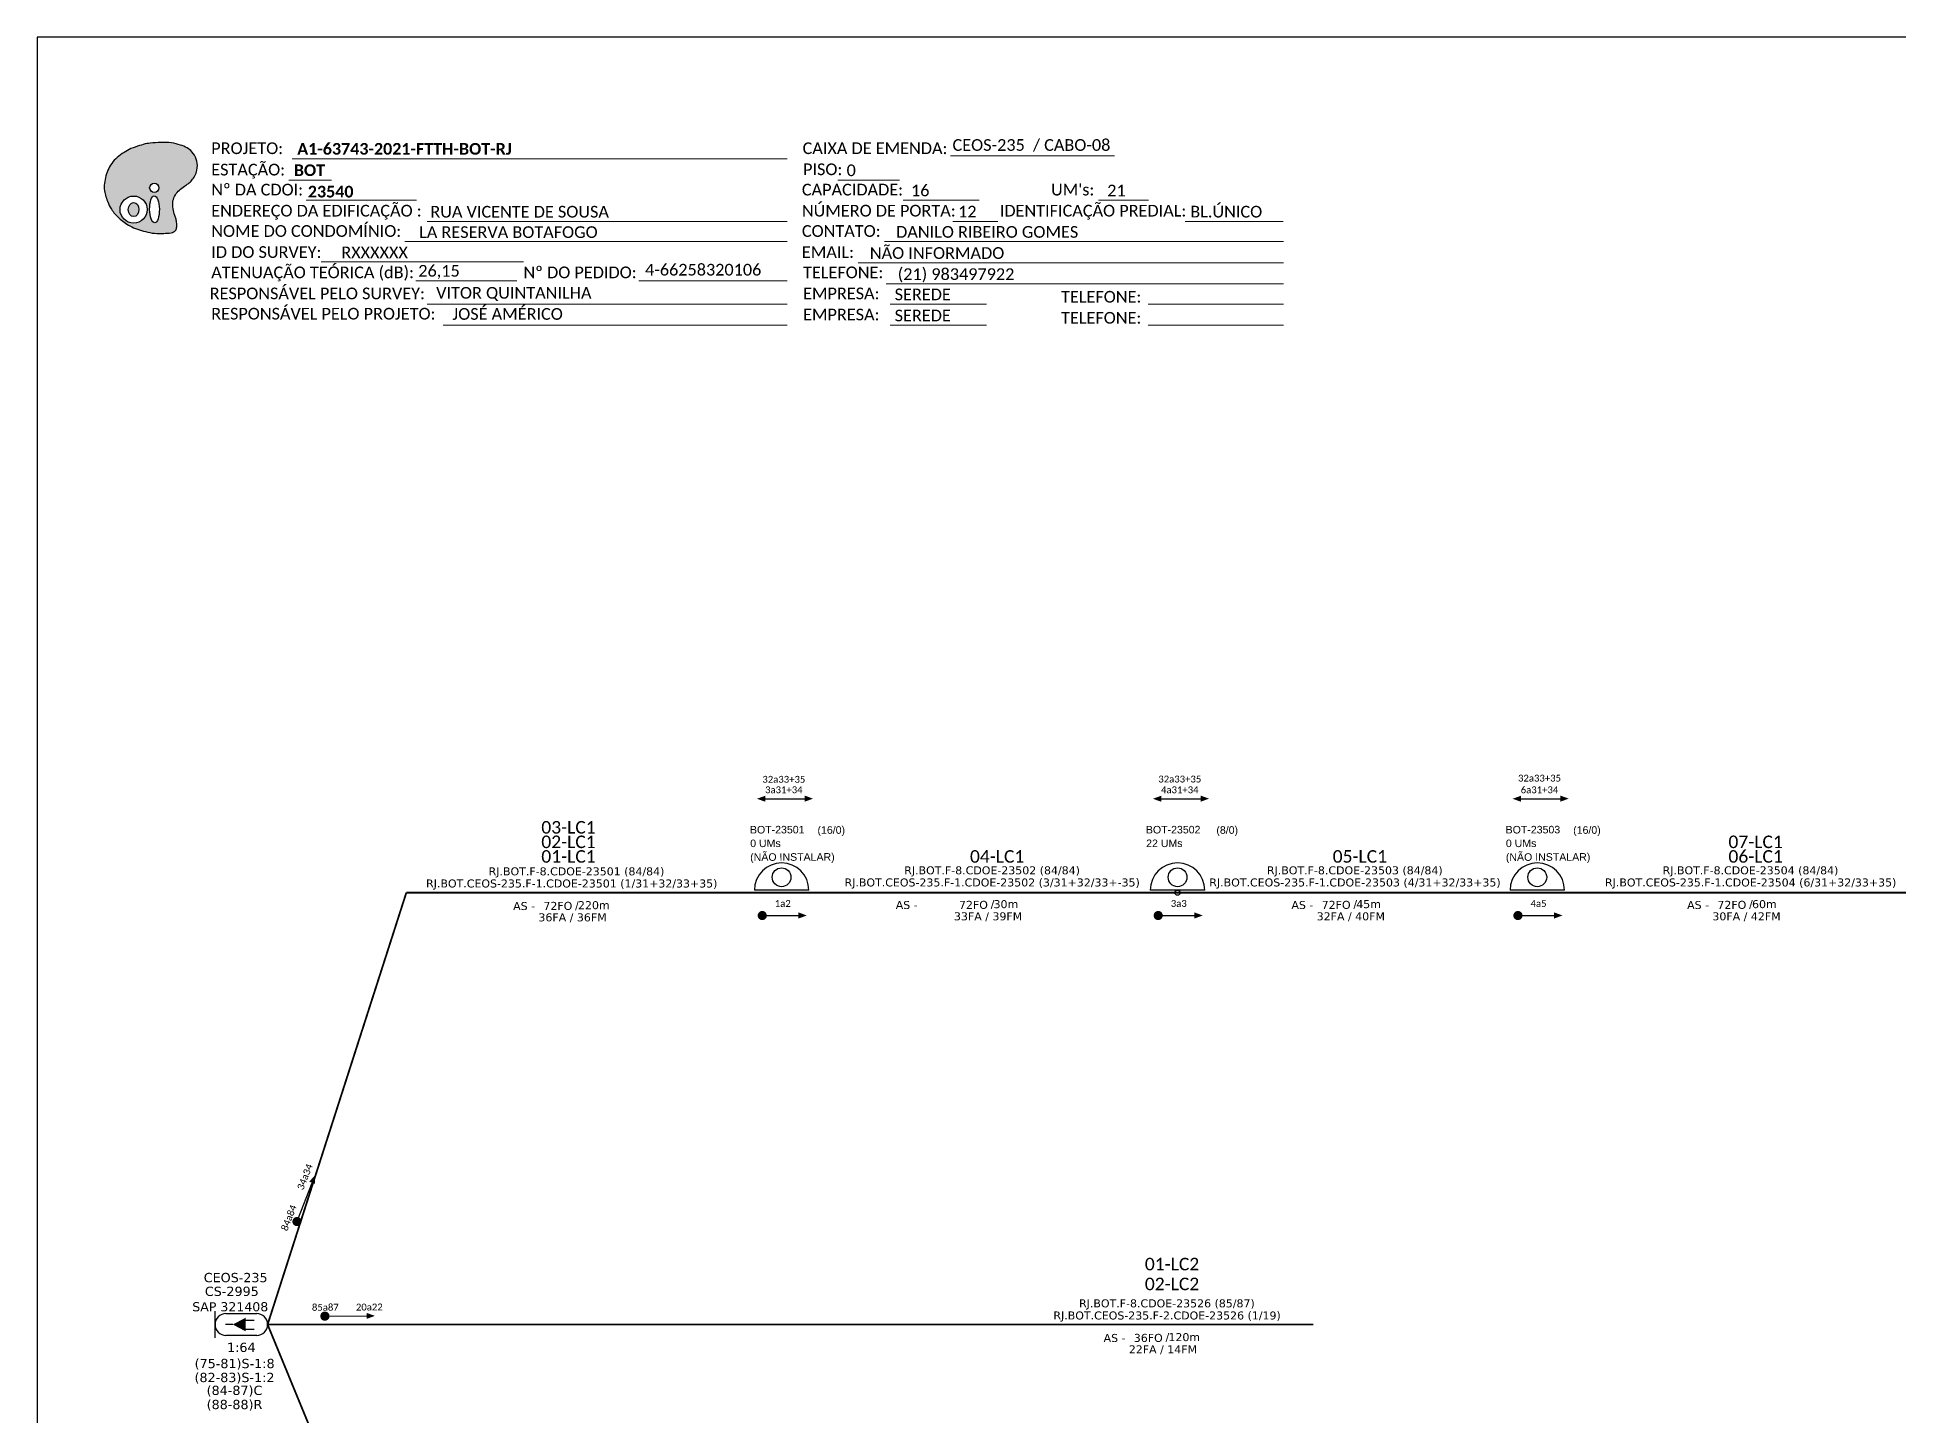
# Model space of a CAD drawing. Header units: metres. Extents: x -1286 to -445, y -500 to 94.
# Drawn here: x -1286.1 to -1000.4, y -117.4 to 94.2 of the extents above; entities that cross this region are included whole.
import ezdxf
from ezdxf.enums import TextEntityAlignment as Align

# ---------------------------------------------------------------- set-up
doc = ezdxf.new("R2010")
doc.units = ezdxf.units.M
doc.layers.add("20.0-LEGENDA DOS CDO'S", color=1, linetype='Continuous', lineweight=0)
doc.layers.add('40.1-ETIQUETAS', color=1, linetype='Continuous', lineweight=20)
for name, color, linetype in [('20.4-CEOS', 1, 'Continuous'), ('CAP a instalar', 1, 'Continuous'), ('CD de instalação futura', 8, 'Continuous'), ('label_cabos', 7, 'Continuous'), ('SETA', 7, 'Continuous')]:
    doc.layers.add(name, color=color, linetype=linetype)
doc.styles.add('ARIAL', font='arial.ttf')
doc.styles.add('siredit', font='verdana.ttf')
doc.styles.add('WMF-Calibri0', font='calibri.ttf')
doc.styles.add('WMF-Calibri1', font='calibrib.ttf')
doc.linetypes.add('FENCELINE1', pattern='A,0.25,-0.1,[133,ltypeshp.shx,S=0.1,R=0,X=-0.1,Y=0],-0.1,1', length=1.45)

# ---------------------------------------------------------------- blocks, each defined once
blk = doc.blocks.new('OI')
h = blk.add_hatch(color=40)
edge = h.paths.add_edge_path()
edge.add_spline(control_points=[(4.35, -0.67), (3.92, -0.99), (3.26, -1.5), (2.81, -2.59), (2.9, -3.5), (3.06, -4.27), (3.31, -4.85), (3.37, -5.39), (3.4, -5.88), (3.2, -6.4), (2.54, -6.61), (1.65, -6.63), (0.55, -6.67), (-0.56, -6.42), (-1.61, -6.14), (-2.77, -5.61), (-3.92, -4.77), (-4.89, -3.7), (-5.34, -2.65), (-5.6, -1.94), (-5.85, -0.96), (-5.71, 0.47), (-5.1, 2.02), (-4.14, 3.02), (-3.3, 3.61), (-2.37, 4.16), (-1.36, 4.44), (-0.56, 4.7), (0.79, 4.85), (2.24, 4.97), (3.79, 4.57), (4.67, 4.21), (5.44, 3.65), (5.76, 2.99), (6.03, 2.21), (6.01, 1.46), (5.72, 0.64), (5.31, 0.08), (4.88, -0.38), (4.51, -0.55), (4.35, -0.67)], knot_values=[0, 0, 0, 0, 1.60434, 2.417191, 3.427595, 4.282808, 4.776746, 5.304182, 5.888771, 6.258406, 6.858137, 7.79129, 8.986195, 10.124242, 11.187857, 12.242908, 13.953784, 15.414161, 16.515391, 17.349188, 17.675853, 19.552021, 21.515531, 22.568638, 23.63245, 24.621084, 25.782718, 26.745347, 27.142653, 29.870543, 31.004649, 31.921532, 32.709589, 33.801391, 34.042471, 35.192333, 35.971461, 36.628871, 37.254359, 37.836911, 37.836911, 37.836911, 37.836911], degree=3, periodic=0)
h.paths.add_polyline_path([(1.13, -0.87, -1), (-0.04, -0.87, -1)], flags=16)
edge = h.paths.add_edge_path(flags=16)
edge.add_ellipse((0.56, -3.59), major_axis=(-0.02, 1.71), ratio=0.361305, start_angle=0, end_angle=360)
h.paths.add_polyline_path([(-0.36, -3.62, -1), (-3.8, -3.62, -1)], flags=16)
edge = h.paths.add_edge_path(flags=0)
edge.add_ellipse((-2.08, -3.62), major_axis=(0, 0.885), ratio=0.758294, start_angle=0, end_angle=360)
at = {"color": 40}
for centre, radius in [((-2.08, -3.62), 1.72), ((0.54, -0.87), 0.587)]:
    blk.add_circle(centre, radius, dxfattribs=at)
blk.add_ellipse((0.56, -3.59), major_axis=(-0.02, 1.71), ratio=0.361305, dxfattribs=at)
blk.add_ellipse((-2.08, -3.62), major_axis=(0, 0.885), ratio=0.758294, start_param=-3.141592653589792, end_param=3.141592653589792, dxfattribs=at)
at = {"color": 40, "start_tangent": (-0.800898, -0.598801), "end_tangent": (-0.800898, -0.598801)}
blk.add_spline([(4.35, -0.67), (3.2, -1.78), (2.9, -2.54), (2.92, -3.55), (3.12, -4.38), (3.28, -4.85), (3.37, -5.37), (3.35, -5.95), (3.2, -6.29), (2.66, -6.55), (1.73, -6.63), (0.54, -6.62), (-0.58, -6.41), (-1.6, -6.11), (-2.56, -5.67), (-3.95, -4.67), (-4.89, -3.56), (-5.37, -2.56), (-5.64, -1.78), (-5.72, -1.46), (-5.63, 0.42), (-4.84, 2.22), (-4.13, 2.99), (-3.27, 3.62), (-2.4, 4.09), (-1.3, 4.47), (-0.37, 4.72), (0.02, 4.77), (2.75, 4.8), (3.85, 4.53), (4.69, 4.16), (5.31, 3.68), (5.85, 2.73), (5.93, 2.5), (5.94, 1.35), (5.67, 0.62), (5.29, 0.08), (4.84, -0.36), (4.35, -0.67)], degree=3, dxfattribs=at)
blk = doc.blocks.new('ETIQUETA_RS5F')
at = {"layer": '40.1-ETIQUETAS', "color": 0, "style": 'siredit'}
blk.add_text('/', height=1.5, dxfattribs=at).set_placement((1.58, -1.95), align=Align.MIDDLE_RIGHT)
for tag, p in [('ETIQUETA_R_PRIMARIA', (1.21, 4.1)), ('ETIQUETA_R_SECUNDARIA', (1.21, 2.1)), ('F_ATIVAS/F_MORTAS', (1.14, -4.24))]:
    blk.add_attdef(tag, text='', height=1.5, dxfattribs=at).set_placement(p, align=Align.MIDDLE_CENTER)
for tag, p in [('TIPO_CABO', (-6.58, -2.12)), ('CAP_CABO', (0.4, -2.09))]:
    blk.add_attdef(tag, text='', height=1.5, dxfattribs=at).set_placement(p, align=Align.MIDDLE_RIGHT)
blk.add_attdef('METROS', text='', height=1.5, dxfattribs=at).set_placement((2.14, -1.95), align=Align.MIDDLE_LEFT)
for tag, p in [('FUSÃO_1', (0.85, -8.39)), ('FUSÃO_2', (0.85, -10.6)), ('FUSÃO_3', (0.85, -12.93)), ('FUSÃO_4', (0.85, -15.14)), ('FUSÃO_5', (0.85, -17.16))]:
    blk.add_attdef(tag, text='', height=1.5, dxfattribs=at).set_placement(p, align=Align.CENTER)
blk = doc.blocks.new('CEOS_UN_SC')
at = {"layer": '20.4-CEOS', "color": 0}
for p, q in [((-9.11, 2.39), (-2.39, 2.39)), ((-2.39, -2.39), (-9.11, -2.39))]:
    blk.add_line(p, q, dxfattribs=at)
for points in [[(-11.5, -2.89), (-11.5, 2.89)], [(-7.6, 0), (-9.22, 0)], [(-4.96, 0.95), (-2.92, 0.95)], [(-4.96, -1.04), (-2.92, -1.04)]]:
    blk.add_lwpolyline(points, dxfattribs=at)
blk.add_lwpolyline([(-7.6, 0, 0, 2.95, 0), (-4.83, 0, 2.95, 2.95, 0)], format="xyseb", dxfattribs=at)
for centre, start, end in [((-9.11, 0), 90, 270), ((-2.39, 0), 270, 90)]:
    blk.add_arc(centre, 2.39, start, end, dxfattribs=at)
at = {"layer": '20.4-CEOS', "color": 7, "style": 'siredit'}
for tag, height, p in [('LOCAL?', 2.03, (-5.75, 7.27)), ('NOME?', 2.03, (-5.75, 10.27)), ('TIPO?', 2, (-8.17, 3.89))]:
    blk.add_attdef(tag, text='', height=height, dxfattribs=at).set_placement(p, align=Align.MIDDLE_CENTER)
for tag, p in [('RACIO_SPLITAGEM', (-5.75, -3.97)), ('FIBRAS_RESERVA', (-5.75, -7.51))]:
    blk.add_attdef(tag, text='', height=2.03, dxfattribs=at).set_placement(p, align=Align.TOP_CENTER)

msp = doc.modelspace()

# ---------------------------------------------------------------- linework, layer by layer
at = {"color": 8}
for p, q in [((-1167.64, -36.71), (-1175.99, -36.71)), ((-1051.66, -36.71), (-1060.01, -36.71))]:
    msp.add_line(p, q, dxfattribs=at)
msp.add_lwpolyline([(-1286.07, -499.81), (-445.07, -499.81), (-445.07, 94.19), (-1286.07, 94.19)], close=True)
at = {"color": 7, "lineweight": 0}
for points in [[(-1246.96, 75.52), (-1170.98, 75.52)], [(-1145.89, 76.01), (-1120.75, 76.01)], [(-1247.47, 72.24), (-1240.92, 72.24)], [(-1163.19, 72.28), (-1153.71, 72.28)], [(-1244.81, 69.17), (-1227.84, 69.17)], [(-1153.14, 69.17), (-1141.52, 69.17)], [(-1123.2, 69.17), (-1115.53, 69.17)], [(-1226.24, 65.93), (-1170.98, 65.93)], [(-1145.56, 65.93), (-1138.61, 65.93)], [(-1109.86, 65.93), (-1094.82, 65.93)], [(-1229.65, 62.82), (-1170.98, 62.82)], [(-1156.02, 62.82), (-1094.8, 62.82)], [(-1242.49, 59.75), (-1211.44, 59.75)], [(-1160.06, 59.58), (-1094.8, 59.58)], [(-1227.96, 56.79), (-1212.45, 56.79)], [(-1193.73, 56.79), (-1170.96, 56.79)], [(-1155.78, 56.34), (-1094.8, 56.34)], [(-1226.24, 53.23), (-1170.98, 53.23)], [(-1155.17, 53.23), (-1140.37, 53.23)], [(-1115.57, 53.23), (-1094.8, 53.23)], [(-1223.75, 49.99), (-1170.98, 49.99)], [(-1155.17, 49.99), (-1140.37, 49.99)], [(-1115.57, 49.99), (-1094.8, 49.99)]]:
    msp.add_lwpolyline(points, dxfattribs=at)
at = {"const_width": 0.702}
for points in [[(-1175.14, -40.6, 1), (-1174.44, -40.6, 1)], [(-1114.37, -40.6, 1), (-1113.67, -40.6, 1)], [(-1059.16, -40.6, 1), (-1058.46, -40.6, 1)], [(-1246.33, -87.89, 1), (-1246.07, -87.23, 1)], [(-1242.27, -102.09, 1), (-1241.56, -102.08, 1)]]:
    msp.add_lwpolyline(points, format="xyb", close=True, dxfattribs=at)
at = {"color": 8}
for centre in [(-1171.82, -36.71), (-1055.84, -36.71)]:
    msp.add_arc(centre, 4.18, 0, 180, dxfattribs=at)
at = {"layer": 'CAP a instalar', "color": 5, "linetype": 'FENCELINE1', "ltscale": 6, "const_width": 0.281}
for points in [[(-1250.71, -103.37), (-1229.42, -37.1)], [(-1229.42, -37.1), (-1177.3, -37.1)], [(-1177.3, -37.1), (-1116.57, -37.1)], [(-1116.57, -37.1), (-1055.83, -37.1)], [(-1055.83, -37.1), (-995.1, -37.1)]]:
    msp.add_lwpolyline(points, dxfattribs=at)
at = {"layer": 'CAP a instalar', "color": 7, "linetype": 'FENCELINE1', "ltscale": 6, "const_width": 0.281}
msp.add_lwpolyline([(-1090.23, -103.37), (-1250.71, -103.37)], dxfattribs=at)
at = {"layer": 'CAP a instalar', "color": 8, "linetype": 'FENCELINE1', "ltscale": 6, "const_width": 0.281}
msp.add_lwpolyline([(-1250.71, -103.37), (-1225.53, -164.57)], dxfattribs=at)
at = {"layer": 'CD de instalação futura', "color": 8}
for centre in [(-1171.82, -34.73), (-1055.84, -34.73)]:
    msp.add_circle(centre, 1.44, dxfattribs=at)
at = {"layer": 'label_cabos', "color": 7}
msp.add_line((-1106.87, -36.71), (-1115.22, -36.71), dxfattribs=at)
for centre, radius in [((-1111.05, -34.73), 1.44), ((-1111.05, -37.1), 0.387)]:
    msp.add_circle(centre, radius, dxfattribs=at)
msp.add_arc((-1111.05, -36.71), 4.18, 0, 180, dxfattribs=at)
at = {"layer": 'SETA'}
for points in [[(-1174.32, -22.68), (-1168.28, -22.68)], [(-1113.55, -22.68), (-1107.51, -22.68)], [(-1058.34, -22.68), (-1052.3, -22.68)], [(-1174.79, -40.6), (-1168.76, -40.6)], [(-1114.02, -40.6), (-1107.99, -40.6)], [(-1058.81, -40.6), (-1052.77, -40.6)], [(-1246.06, -87.24), (-1243.86, -81.62)], [(-1241.56, -102.1), (-1235.53, -102.06)]]:
    msp.add_lwpolyline(points, dxfattribs=at)
for points in [[(-1174.32, -23.14), (-1175.6, -22.68), (-1174.32, -22.21)], [(-1168.28, -22.19), (-1167, -22.66), (-1168.28, -23.13)], [(-1113.55, -23.14), (-1114.83, -22.68), (-1113.55, -22.21)], [(-1107.51, -22.19), (-1106.22, -22.66), (-1107.51, -23.13)], [(-1058.34, -23.14), (-1059.62, -22.68), (-1058.34, -22.21)], [(-1052.3, -22.19), (-1051.01, -22.66), (-1052.3, -23.13)], [(-1169.24, -40.12), (-1167.95, -40.59), (-1169.24, -41.06)], [(-1108.47, -40.12), (-1107.18, -40.59), (-1108.47, -41.06)], [(-1053.26, -40.12), (-1051.97, -40.59), (-1053.26, -41.06)], [(-1244.31, -81.44), (-1243.41, -80.42), (-1243.44, -81.78)], [(-1235.53, -101.58), (-1234.24, -102.04), (-1235.53, -102.51)]]:
    msp.add_solid(points, dxfattribs=at)

# ---------------------------------------------------------------- block references
at = {"color": 7, "xscale": 1.213923925163967, "yscale": 1.213923925163967, "zscale": 1.213923925163967, "rotation": 0.1532896023949059}
msp.add_blockref('OI', (-1268.76, 72.14), dxfattribs=at)
at = {"layer": '20.4-CEOS', "color": 5}
ref = msp.add_blockref('CEOS_UN_SC', (-1250.71, -103.37), dxfattribs=dict(at, xscale=0.702, yscale=0.702, zscale=0.702))
ref.add_attrib('NOME?', 'CEOS-235', dxfattribs={"color": 5, "height": 1.423, "style": 'siredit'}).set_placement((-1255.61, -96.16), align=Align.MIDDLE_CENTER)
ref.add_attrib('LOCAL?', 'CS-2995', dxfattribs={"color": 5, "height": 1.423, "style": 'siredit'}).set_placement((-1256.2, -98.27), align=Align.MIDDLE_CENTER)
ref.add_attrib('TIPO?', 'SAP 321408', dxfattribs={"color": 5, "height": 1.404, "style": 'siredit'}).set_placement((-1256.44, -100.64), align=Align.MIDDLE_CENTER)
ref.add_attrib('RACIO_SPLITAGEM', '1:64', dxfattribs={"color": 5, "height": 1.423, "style": 'siredit'}).set_placement((-1254.75, -106.16), align=Align.TOP_CENTER)
ref.add_attrib('FIBRAS_RESERVA', '(75-81)S-1:8', dxfattribs={"color": 5, "height": 1.4233, "style": 'siredit'}).set_placement((-1255.77, -108.64), align=Align.TOP_CENTER)
at = {"layer": 'CAP a instalar', "color": 7, "linetype": 'FENCELINE1', "ltscale": 7}
ref = msp.add_blockref('ETIQUETA_RS5F', (-1113.63, -103.7), dxfattribs=dict(at, xscale=0.818812789469839, yscale=0.818812789469839, zscale=0.818812789469839))
ref.add_attrib('ETIQUETA_R_PRIMARIA', 'RJ.BOT.F-8.CDOE-23526 (85/87)', dxfattribs={"layer": '40.1-ETIQUETAS', "color": 0, "height": 1.2282, "style": 'siredit'}).set_placement((-1112.69, -100.12), align=Align.MIDDLE_CENTER)
ref.add_attrib('ETIQUETA_R_SECUNDARIA', 'RJ.BOT.CEOS-235.F-2.CDOE-23526 (1/19)', dxfattribs={"layer": '40.1-ETIQUETAS', "color": 0, "height": 1.2282, "style": 'siredit'}).set_placement((-1112.66, -101.98), align=Align.MIDDLE_CENTER)
ref.add_attrib('TIPO_CABO', 'AS -', dxfattribs={"layer": '40.1-ETIQUETAS', "color": 0, "height": 1.228, "style": 'siredit'}).set_placement((-1119.04, -105.43), align=Align.MIDDLE_RIGHT)
ref.add_attrib('CAP_CABO', '36FO', dxfattribs={"layer": '40.1-ETIQUETAS', "color": 0, "height": 1.228, "style": 'siredit'}).set_placement((-1113.33, -105.42), align=Align.MIDDLE_RIGHT)
ref.add_attrib('METROS', '120m', dxfattribs={"layer": '40.1-ETIQUETAS', "color": 0, "height": 1.228, "style": 'siredit'}).set_placement((-1112.45, -105.3), align=Align.MIDDLE_LEFT)
ref.add_attrib('F_ATIVAS/F_MORTAS', '22FA / 14FM', dxfattribs={"layer": '40.1-ETIQUETAS', "color": 0, "height": 1.2282, "style": 'siredit'}).set_placement((-1113.3, -107.18), align=Align.MIDDLE_CENTER)

# ---------------------------------------------------------------- texts
at = {"color": 7, "lineweight": 0, "style": 'WMF-Calibri0'}
for s, height, p in [('PROJETO:', 1.793, (-1259.36, 76.26)), ('CAIXA DE EMENDA:', 1.7927, (-1168.6, 76.26)), ('ESTAÇÃO:', 1.793, (-1259.36, 72.98)), ('PISO:', 1.793, (-1168.53, 73.03)), ('Nº DA CDOI:', 1.7927, (-1259.36, 69.91)), ('CAPACIDADE:', 1.7927, (-1168.71, 69.91)), ("UM's:", 1.793, (-1130.47, 69.91)), ('ENDEREÇO DA EDIFICAÇÃO :', 1.7927, (-1259.36, 66.68)), ('NÚMERO DE PORTA:', 1.7927, (-1168.71, 66.68)), ('IDENTIFICAÇÃO PREDIAL:', 1.7927, (-1138.34, 66.68)), ('NOME DO CONDOMÍNIO:', 1.7927, (-1259.36, 63.56)), ('CONTATO:', 1.793, (-1168.71, 63.56)), ('ID DO SURVEY:', 1.7927, (-1259.36, 60.33)), ('EMAIL:', 1.793, (-1168.71, 60.33)), ('ATENUAÇÃO TEÓRICA (dB):', 1.7927, (-1259.36, 57.21)), ('Nº DO PEDIDO:', 1.7927, (-1211.44, 57.21)), ('TELEFONE:', 1.793, (-1168.53, 57.21)), ('RESPONSÁVEL PELO SURVEY:', 1.7927, (-1259.6, 53.98)), ('EMPRESA:', 1.793, (-1168.53, 53.98)), ('TELEFONE:', 1.793, (-1128.93, 53.47)), ('RESPONSÁVEL PELO PROJETO:', 1.7927, (-1259.36, 50.87)), ('EMPRESA:', 1.793, (-1168.53, 50.74)), ('TELEFONE:', 1.793, (-1128.93, 50.24))]:
    msp.add_text(s, height=height, dxfattribs=at).set_placement(p)
at = {"color": 7}
for s, height, style, p in [('A1-63743-2021-FTTH-BOT-RJ', 1.7927, 'WMF-Calibri1', (-1246.16, 76.17)), ('CEOS-235  / CABO-08', 1.7927, 'WMF-Calibri0', (-1145.59, 76.76)), ('BOT', 1.793, 'WMF-Calibri1', (-1246.68, 72.89)), ('0', 1.79, 'WMF-Calibri0', (-1161.84, 72.88)), ('16', 1.793, 'WMF-Calibri0', (-1151.96, 69.79)), ('21', 1.793, 'WMF-Calibri0', (-1121.85, 69.77)), ('BL.ÚNICO', 1.793, 'WMF-Calibri0', (-1109.1, 66.53)), ('RUA VICENTE DE SOUSA', 1.7927, 'WMF-Calibri0', (-1225.73, 66.52)), ('12', 1.793, 'WMF-Calibri0', (-1144.74, 66.53)), ('LA RESERVA BOTAFOGO', 1.7927, 'WMF-Calibri0', (-1227.45, 63.39)), ('DANILO RIBEIRO GOMES', 1.7927, 'WMF-Calibri0', (-1154.25, 63.42)), ('RXXXXXX', 1.793, 'WMF-Calibri0', (-1239.4, 60.28)), ('NÃO INFORMADO', 1.7927, 'WMF-Calibri0', (-1158.28, 60.18)), ('26,15', 1.793, 'WMF-Calibri0', (-1227.58, 57.45)), ('4-66258320106', 1.7927, 'WMF-Calibri0', (-1192.78, 57.62)), ('(21) 983497922', 1.7927, 'WMF-Calibri0', (-1154, 56.94)), ('VITOR QUINTANILHA', 1.7927, 'WMF-Calibri0', (-1224.84, 54.07)), ('SEREDE', 1.793, 'WMF-Calibri0', (-1154.47, 53.83)), ('JOSÉ AMÉRICO', 1.7927, 'WMF-Calibri0', (-1222.35, 50.83)), ('SEREDE', 1.793, 'WMF-Calibri0', (-1154.47, 50.59))]:
    msp.add_text(s, height=height, dxfattribs=dict(at, style=style)).set_placement(p)
at = {"color": 7, "style": 'WMF-Calibri1'}
msp.add_text('23540', height=1.793, dxfattribs=at).set_placement((-1241.03, 69.6), align=Align.CENTER)
at = {"attachment_point": 5}
for s, insert, char_height, width in [('{\\fCalibri|b0|i0|c0|p34;\\C1;32a33+35}', (-1171.48, -19.7), 1.053, 17.8019), ('{\\fCalibri|b0|i0|c0|p34;\\C1;32a33+35}', (-1110.71, -19.66), 1.053, 17.8019), ('{\\fCalibri|b0|i0|c0|p34;\\C1;32a33+35}', (-1055.5, -19.52), 1.053, 17.8019), ('{\\fCalibri|b0|i0|c0|p34;\\C7;3a31+34}', (-1171.48, -21.31), 1.053, 17.8019), ('{\\fCalibri|b0|i0|c0|p34;\\C7;4a31+34}', (-1110.71, -21.31), 1.053, 17.8019), ('{\\fCalibri|b0|i0|c0|p34;\\C7;6a31+34}', (-1055.5, -21.31), 1.053, 17.8019), ('\\C3;\\fCalibri|b0|i0|c0|p34;03-LC1', (-1204.53, -27.07), 1.9257, 28.7191), ('\\C3;\\fCalibri|b0|i0|c0|p34;02-LC1', (-1204.53, -29.3), 1.9257, 28.7191), ('\\C3;\\fCalibri|b0|i0|c0|p34;07-LC1', (-1022.33, -29.3), 1.9257, 28.7191), ('\\C3;\\fCalibri|b0|i0|c0|p34;01-LC1', (-1204.53, -31.54), 1.9257, 28.7191), ('\\C3;\\fCalibri|b0|i0|c0|p34;04-LC1', (-1138.74, -31.54), 1.9257, 28.7191), ('\\C3;\\fCalibri|b0|i0|c0|p34;05-LC1', (-1083.07, -31.54), 1.9257, 28.7191), ('\\C3;\\fCalibri|b0|i0|c0|p34;06-LC1', (-1022.33, -31.54), 1.9257, 28.7191), ('\\C7;\\fCalibri|b0|i0|c0|p34;1a2', (-1171.64, -38.75), 1.053, 17.8019), ('\\C7;\\fCalibri|b0|i0|c0|p34;3a3', (-1110.86, -38.75), 1.053, 17.8019), ('\\C7;\\fCalibri|b0|i0|c0|p34;4a5', (-1055.65, -38.75), 1.053, 17.8019)]:
    msp.add_mtext(s, dxfattribs=dict(at, insert=insert, char_height=char_height, width=width))
at = {"char_height": 1.053, "width": 17.8019, "attachment_point": 5}
for s, insert, rotation in [('\\C7;\\fCalibri|b0|i0|c0|p34;34a34', (-1244.98, -80.71), 68.6328), ('\\C7;\\fCalibri|b0|i0|c0|p34;84a84', (-1247.44, -87), 68.6328), ('\\C7;\\fCalibri|b0|i0|c0|p34;85a87', (-1241.85, -100.73), 0.3466), ('\\C7;\\fCalibri|b0|i0|c0|p34;20a22', (-1235.1, -100.69), 0.3466)]:
    msp.add_mtext(s, dxfattribs=dict(at, insert=insert, rotation=rotation))
at = {"color": 7, "char_height": 1.9257, "width": 28.7191, "attachment_point": 5}
for s, insert in [('\\C3;\\fCalibri|b0|i0|c0|p34;01-LC2', (-1111.9, -94.1)), ('\\C3;\\fCalibri|b0|i0|c0|p34;02-LC2', (-1111.9, -97.15))]:
    msp.add_mtext(s, dxfattribs=dict(at, insert=insert))
at = {"layer": "20.0-LEGENDA DOS CDO'S", "color": 8, "style": 'ARIAL'}
for s, height, p in [('BOT-23501', 1.16, (-1176.68, -28.01)), ('BOT-23503', 1.16, (-1060.7, -28.01)), ('0 UMs', 1.16, (-1176.64, -30.1)), ('(NÃO INSTALAR)', 1.1599, (-1176.64, -32.21)), ('0 UMs', 1.16, (-1060.66, -30.1)), ('(NÃO INSTALAR)', 1.1599, (-1060.66, -32.21))]:
    msp.add_text(s, height=height, rotation=0.118, dxfattribs=at).set_placement(p)
for p in [(-1165.77, -28.06), (-1049.79, -28.06)]:
    msp.add_text('       (16/0)', height=1.1599, rotation=0.118, dxfattribs=at).set_placement(p, align=Align.CENTER)
at = {"layer": "20.0-LEGENDA DOS CDO'S", "color": 7, "style": 'ARIAL'}
for s, p in [('BOT-23502', (-1115.91, -28.01)), ('22 UMs', (-1115.87, -30.1))]:
    msp.add_text(s, height=1.16, rotation=0.118, dxfattribs=at).set_placement(p)
msp.add_text('       (8/0)', height=1.1599, rotation=0.118, dxfattribs=at).set_placement((-1105, -28.06), align=Align.CENTER)
at = {"layer": '20.4-CEOS', "color": 5, "style": 'siredit'}
for tag, p in [('(82-83)S-1:2', (-1255.79, -110.78)), ('(84-87)C', (-1255.79, -112.76)), ('(88-88)R', (-1255.79, -114.93))]:
    msp.add_attdef(tag, text='(XX)R', height=1.423, dxfattribs=at).set_placement(p, align=Align.TOP_CENTER)
at = {"layer": '40.1-ETIQUETAS', "color": 7, "style": 'siredit'}
for s, p in [('RJ.BOT.F-8.CDOE-23501 (84/84)', (-1203.3, -33.82)), ('RJ.BOT.F-8.CDOE-23502 (84/84)', (-1139.52, -33.66)), ('RJ.BOT.F-8.CDOE-23503 (84/84)', (-1083.85, -33.66)), ('RJ.BOT.F-8.CDOE-23504 (84/84)', (-1023.12, -33.66))]:
    msp.add_text(s, height=1.2282, dxfattribs=at).set_placement(p, align=Align.MIDDLE_CENTER)
at = {"layer": '40.1-ETIQUETAS', "style": 'siredit'}
for s, p in [('RJ.BOT.CEOS-235.F-1.CDOE-23501 (1/31+32/33+35)', (-1204.03, -35.68)), ('RJ.BOT.CEOS-235.F-1.CDOE-23502 (3/31+32/33+-35)', (-1139.5, -35.52)), ('RJ.BOT.CEOS-235.F-1.CDOE-23503 (4/31+32/33+35)', (-1083.82, -35.52)), ('RJ.BOT.CEOS-235.F-1.CDOE-23504 (6/31+32/33+35)', (-1023.09, -35.52)), ('36FA / 36FM', (-1203.91, -40.88)), ('33FA / 39FM', (-1140.13, -40.72)), ('32FA / 40FM', (-1084.46, -40.72)), ('30FA / 42FM', (-1023.73, -40.72))]:
    msp.add_text(s, height=1.2282, dxfattribs=at).set_placement(p, align=Align.MIDDLE_CENTER)
at = {"layer": '40.1-ETIQUETAS', "color": 7, "style": 'siredit'}
for s, height, p in [('AS -', 1.228, (-1209.66, -39.14)), ('72FO', 1.228, (-1203.94, -39.12)), ('/', 1.23, (-1202.95, -39.01)), ('AS -', 1.228, (-1150.94, -38.98)), ('72FO', 1.228, (-1140.16, -38.96)), ('/', 1.23, (-1139.17, -38.85)), ('AS -', 1.228, (-1090.21, -38.98)), ('72FO', 1.228, (-1084.49, -38.96)), ('/', 1.23, (-1083.5, -38.85)), ('AS -', 1.228, (-1029.48, -38.98)), ('72FO', 1.228, (-1023.76, -38.96)), ('/', 1.23, (-1022.77, -38.85))]:
    msp.add_text(s, height=height, dxfattribs=at).set_placement(p, align=Align.MIDDLE_RIGHT)
for s, p in [('220m', (-1203.07, -39.01)), ('30m', (-1139.29, -38.85)), ('45m', (-1083.62, -38.85)), ('60m', (-1022.88, -38.85))]:
    msp.add_text(s, height=1.228, dxfattribs=at).set_placement(p, align=Align.MIDDLE_LEFT)

doc.saveas('drawing.dxf')
